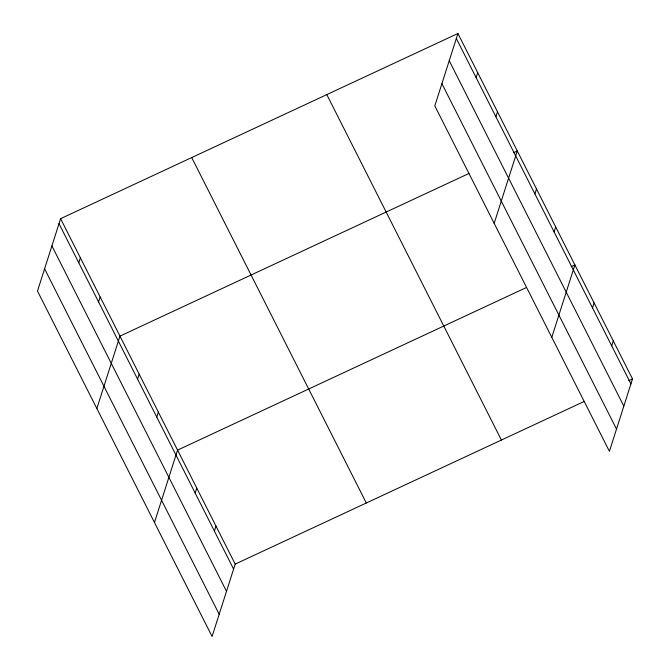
<?xml version="1.0" encoding="UTF-8"?>
<svg xmlns="http://www.w3.org/2000/svg" width="670" height="670" viewBox="0 0 670 670"><rect width="100%" height="100%" fill="white"/><g stroke="black" fill="none" stroke-linecap="round" stroke-linejoin="round"><path stroke-width="1" d="M60.593 218.671L37.486 291.065L212.08 636.5L235.187 564.106L60.593 218.671L457.92 33.5L632.514 378.935L609.407 451.329L434.813 105.894L457.92 33.5M78.792 262.799L80.375 257.824M98.574 301.944L100.165 296.969M96.849 408.516L119.955 336.122L468.925 173.48M137.568 379.094L139.159 374.12M156.772 417.092L158.363 412.117M154.469 522.508L177.567 450.114L526.545 287.472M195.188 493.087L196.771 488.112M214.392 531.084L215.983 526.109M476.119 77.628L477.71 72.653M495.909 116.773L497.492 111.798M494.175 223.345L517.282 150.951L513.563 152.685M534.903 193.923L536.486 188.948M554.107 231.921L555.69 226.946M551.795 337.337L574.902 264.943L571.175 266.677M592.514 307.915L594.106 302.941M611.718 345.913L613.31 340.938M235.187 564.106L584.156 401.472M628.795 380.669L632.514 378.935M456.329 38.475L630.931 383.91M449.227 60.727L623.829 406.154M441.915 83.65L616.509 429.076M326.801 94.604L501.394 440.039M191.712 157.567L366.306 502.994M59.002 223.646L233.596 569.081M51.9 245.898L226.494 591.325M44.589 268.821L219.182 614.248"/></g></svg>
